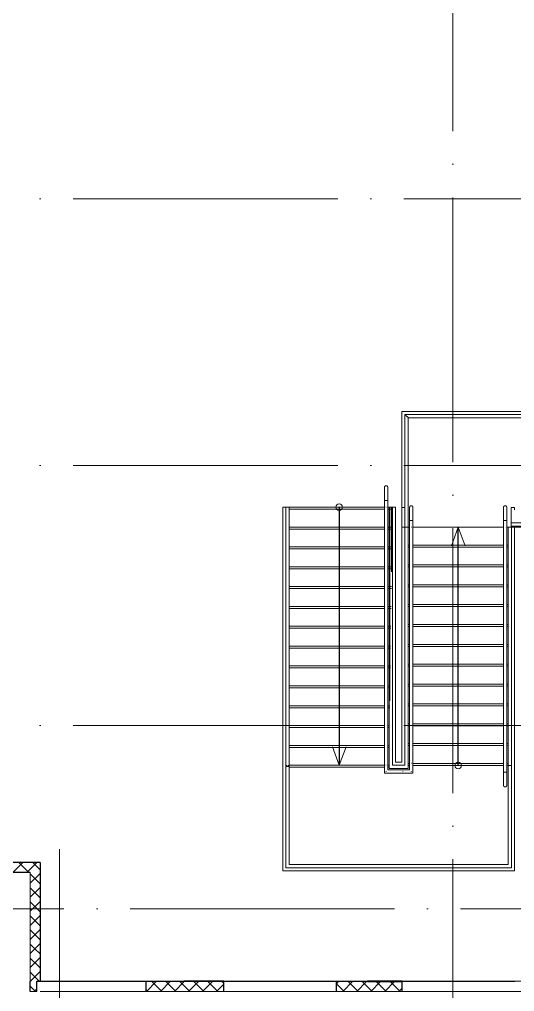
# Model space of a CAD drawing. Header units: millimetres. Extents: x -259809 to 472825, y -397243 to 31861.
# Drawn here: x 268364 to 275854, y -355102 to -340413 of the extents above; entities that cross this region are included whole.
import ezdxf

# ---------------------------------------------------------------- set-up
doc = ezdxf.new("R2010")
doc.units = ezdxf.units.MM
doc.linetypes.add('ADSK_Линия сетки', pattern=[25, 20, -2.5, 0, -2.5])
for name, color, linetype, lineweight in [('Аннотация', 252, 'Continuous', 18), ('Лестницы', 252, 'Continuous', 9), ('Ограждение', 252, 'Continuous', 9), ('Оси', 252, 'Continuous', 9), ('Перекрытие', 252, 'Continuous', 18), ('Стены внутренние', 252, 'Continuous', 18), ('Стены наружные', 252, 'Continuous', 18), ('Стены штриховка', 7, 'Continuous', 9)]:
    doc.layers.add(name, color=color, linetype=linetype, lineweight=lineweight)
doc.layers.add('Узлы', color=252, linetype='Continuous')

# ---------------------------------------------------------------- blocks, each defined once
blk = doc.blocks.new('3 этаж')
at = {"layer": 'Аннотация', "color": 251, "lineweight": 20, "true_color": 0x636466}
for p, q in [((275001, 4603), (274899, 4322)), ((275001, 4603), (275104, 4322)), ((273201, 1006), (273099, 1287)), ((273201, 1006), (273304, 1287))]:
    blk.add_line(p, q, dxfattribs=at)
for centre in [(273201, 4906), (275001, 1003)]:
    blk.add_circle(centre, 50, dxfattribs=at)
at = {"layer": 'Лестницы', "color": 251, "true_color": 0x636466}
for p, q in [((272396, 4906), (272351, 4906)), ((272351, 4906), (272351, 688)), ((273886, 4906), (272446, 4906)), ((273886, 4876), (272446, 4876)), ((274001, 4906), (273936, 4906)), ((274001, 4876), (273936, 4876)), ((274051, 4906), (274001, 4906)), ((274001, 4906), (274001, 4606)), ((274051, 4906), (274051, 1053)), ((274196, 4903), (274151, 4903)), ((274151, 4864), (274151, 4903)), ((275851, 4903), (275801, 4903)), ((275801, 4668), (275801, 4903)), ((275851, 4864), (275851, 4903)), ((273886, 4606), (272446, 4606)), ((273886, 4576), (272446, 4576)), ((274001, 4606), (273936, 4606)), ((274001, 4576), (273936, 4576)), ((274001, 4606), (274001, 4516)), ((274151, 1053), (274151, 4603)), ((275801, 4603), (275801, 4618)), ((275851, 1021), (275851, 4603)), ((273886, 4306), (272446, 4306)), ((273886, 4276), (272446, 4276)), ((273998, 4306), (273936, 4306)), ((273998, 4276), (273936, 4276)), ((274246, 4333), (274266, 4333)), ((274246, 4303), (274266, 4303)), ((274316, 4333), (275686, 4333)), ((274316, 4303), (275686, 4303)), ((275736, 4333), (275756, 4333)), ((275736, 4303), (275756, 4303)), ((273886, 4006), (272446, 4006)), ((273886, 3976), (272446, 3976)), ((273995, 4006), (273936, 4006)), ((273994, 3976), (273936, 3976)), ((274246, 4033), (274266, 4033)), ((274246, 4003), (274266, 4003)), ((274316, 4033), (275686, 4033)), ((274316, 4003), (275686, 4003)), ((275736, 4033), (275756, 4033)), ((275736, 4003), (275756, 4003)), ((273886, 3706), (272446, 3706)), ((273886, 3676), (272446, 3676)), ((273991, 3706), (273936, 3706)), ((273990, 3676), (273936, 3676)), ((274246, 3733), (274266, 3733)), ((274246, 3703), (274266, 3703)), ((274316, 3733), (275686, 3733)), ((274316, 3703), (275686, 3703)), ((275736, 3733), (275756, 3733)), ((275736, 3703), (275756, 3703)), ((273886, 3406), (272446, 3406)), ((273987, 3406), (273936, 3406)), ((274246, 3433), (274266, 3433)), ((274246, 3403), (274266, 3403)), ((274316, 3433), (275686, 3433)), ((274316, 3403), (275686, 3403)), ((275736, 3433), (275756, 3433)), ((275736, 3403), (275756, 3403)), ((273886, 3376), (272446, 3376)), ((273987, 3376), (273936, 3376)), ((273886, 3106), (272446, 3106)), ((273983, 3106), (273936, 3106)), ((274246, 3133), (274266, 3133)), ((274246, 3103), (274266, 3103)), ((274316, 3133), (275686, 3133)), ((274316, 3103), (275686, 3103)), ((275736, 3133), (275756, 3133)), ((275736, 3103), (275756, 3103)), ((273886, 3076), (272446, 3076)), ((273983, 3076), (273936, 3076)), ((273886, 2806), (272446, 2806)), ((273979, 2806), (273936, 2806)), ((274246, 2833), (274266, 2833)), ((274246, 2803), (274266, 2803)), ((274316, 2833), (275686, 2833)), ((274316, 2803), (275686, 2803)), ((275736, 2833), (275756, 2833)), ((275736, 2803), (275756, 2803)), ((273886, 2776), (272446, 2776)), ((273979, 2776), (273936, 2776)), ((273886, 2506), (272446, 2506)), ((273975, 2506), (273936, 2506)), ((274246, 2533), (274266, 2533)), ((274246, 2503), (274266, 2503)), ((274316, 2533), (275686, 2533)), ((274316, 2503), (275686, 2503)), ((275736, 2533), (275756, 2533)), ((275736, 2503), (275756, 2503)), ((273886, 2476), (272446, 2476)), ((273975, 2476), (273936, 2476)), ((273886, 2206), (272446, 2206)), ((273972, 2206), (273936, 2206)), ((274246, 2233), (274266, 2233)), ((274246, 2203), (274266, 2203)), ((274316, 2233), (275686, 2233)), ((274316, 2203), (275686, 2203)), ((275736, 2233), (275756, 2233)), ((275736, 2203), (275756, 2203)), ((273886, 2176), (272446, 2176)), ((273971, 2176), (273936, 2176)), ((274246, 1933), (274266, 1933)), ((274316, 1933), (275686, 1933)), ((275736, 1933), (275756, 1933)), ((273886, 1906), (272446, 1906)), ((273886, 1876), (272446, 1876)), ((273968, 1906), (273936, 1906)), ((273968, 1876), (273936, 1876)), ((274246, 1903), (274266, 1903)), ((274316, 1903), (275686, 1903)), ((275736, 1903), (275756, 1903)), ((274246, 1633), (274266, 1633)), ((274316, 1633), (275686, 1633)), ((275736, 1633), (275756, 1633)), ((273886, 1606), (272446, 1606)), ((273886, 1576), (272446, 1576)), ((273964, 1606), (273936, 1606)), ((273963, 1576), (273936, 1576)), ((274246, 1603), (274266, 1603)), ((274316, 1603), (275686, 1603)), ((275736, 1603), (275756, 1603)), ((274246, 1333), (274266, 1333)), ((274316, 1333), (275686, 1333)), ((275736, 1333), (275756, 1333)), ((273886, 1306), (272446, 1306)), ((273886, 1276), (272446, 1276)), ((273960, 1306), (273936, 1306)), ((273960, 1276), (273936, 1276)), ((274246, 1303), (274266, 1303)), ((274316, 1303), (275686, 1303)), ((275736, 1303), (275756, 1303)), ((274151, 1053), (274051, 1053)), ((274246, 1033), (274266, 1033)), ((274316, 1033), (275686, 1033)), ((275736, 1033), (275756, 1033)), ((272401, 1006), (272401, 986)), ((273886, 1006), (272446, 1006)), ((273886, 976), (272446, 976)), ((273957, 1006), (273936, 1006)), ((273957, 976), (273936, 976)), ((274246, 1003), (274266, 1003)), ((274316, 1003), (275686, 1003)), ((275736, 1003), (275756, 1003)), ((275851, -587), (275851, 1021)), ((272351, 688), (272351, -587)), ((272351, -587), (275851, -587))]:
    blk.add_line(p, q, dxfattribs=at)
at = {"layer": 'Ограждение', "color": 251, "true_color": 0x636466}
for p, q in [((274196, 6307), (274196, 4603)), ((274196, 6307), (274197, 6306)), ((276472, 6306), (274197, 6306)), ((274197, 6306), (274200, 6303)), ((274197, 6305), (274197, 6306)), ((274200, 6303), (274203, 6299)), ((274204, 6299), (274209, 6294)), ((274209, 6294), (274215, 6288)), ((274215, 6288), (274221, 6281)), ((274228, 6275), (274221, 6281)), ((274234, 6269), (274228, 6275)), ((274239, 6264), (274234, 6269)), ((274243, 6260), (274239, 6264)), ((274246, 6257), (274243, 6260)), ((274246, 4603), (274246, 6257)), ((274247, 6256), (274246, 6257)), ((274247, 6256), (276522, 6256)), ((273886, 5210), (273887, 5211)), ((273886, 5209), (273886, 5210)), ((273886, 5208), (273886, 5209)), ((273886, 5207), (273886, 5208)), ((273886, 5206), (273886, 5207)), ((273886, 5205), (273886, 5206)), ((273886, 5206), (273886, 5206)), ((273886, 5206), (273886, 5205)), ((273886, 5204), (273886, 5205)), ((273886, 5205), (273886, 5205)), ((273886, 5205), (273886, 5205)), ((273886, 5205), (273886, 5204)), ((273886, 5203), (273886, 5204)), ((273886, 5204), (273886, 5203)), ((273886, 5201), (273886, 5203)), ((273886, 5203), (273886, 5202)), ((273886, 5202), (273886, 5200)), ((273886, 5199), (273886, 5201)), ((273886, 5200), (273886, 5198)), ((273886, 5197), (273886, 5199)), ((273886, 5198), (273886, 5195)), ((273886, 5195), (273886, 5197)), ((273886, 5192), (273886, 5195)), ((273886, 5195), (273886, 5193)), ((273886, 5193), (273886, 5190)), ((273886, 5189), (273886, 5192)), ((273886, 5190), (273886, 5187)), ((273886, 5186), (273886, 5189)), ((273886, 5187), (273886, 5183)), ((273886, 5182), (273886, 5186)), ((273886, 5183), (273886, 5179)), ((273886, 5178), (273886, 5182)), ((273886, 5179), (273886, 5175)), ((273886, 5174), (273886, 5178)), ((273886, 5175), (273886, 5171)), ((273886, 5169), (273886, 5174)), ((273886, 5171), (273886, 5166)), ((273886, 5165), (273886, 5169)), ((273886, 5166), (273886, 5161)), ((273886, 5160), (273886, 5165)), ((273886, 5161), (273886, 5156)), ((273886, 5154), (273886, 5160)), ((273886, 5156), (273886, 5151)), ((273886, 5149), (273886, 5154)), ((273886, 5151), (273886, 5145)), ((273886, 5143), (273886, 5149)), ((273886, 5145), (273886, 5139)), ((273886, 5137), (273886, 5143)), ((273887, 5213), (273888, 5214)), ((273887, 5212), (273887, 5213)), ((273887, 5211), (273887, 5212)), ((273887, 5212), (273887, 5212)), ((273888, 5215), (273889, 5216)), ((273888, 5214), (273888, 5215)), ((273889, 5218), (273890, 5219)), ((273889, 5217), (273889, 5218)), ((273889, 5216), (273889, 5217)), ((273890, 5219), (273891, 5220)), ((273891, 5220), (273892, 5221)), ((273891, 5220), (273891, 5220)), ((273892, 5222), (273893, 5223)), ((273892, 5221), (273892, 5222)), ((273893, 5223), (273894, 5223)), ((273894, 5224), (273895, 5225)), ((273894, 5223), (273894, 5224)), ((273895, 5225), (273896, 5225)), ((273896, 5225), (273897, 5226)), ((273897, 5226), (273898, 5227)), ((273898, 5227), (273899, 5227)), ((273899, 5227), (273899, 5228)), ((273899, 5228), (273900, 5228)), ((273900, 5228), (273901, 5228)), ((273901, 5228), (273902, 5229)), ((273902, 5229), (273903, 5229)), ((273903, 5229), (273904, 5230)), ((273904, 5230), (273905, 5230)), ((273905, 5230), (273906, 5230)), ((273906, 5230), (273907, 5230)), ((273907, 5230), (273908, 5230)), ((273908, 5230), (273909, 5230)), ((273909, 5230), (273910, 5231)), ((273910, 5231), (273911, 5231)), ((273911, 5231), (273911, 5231)), ((273911, 5231), (273912, 5231)), ((273912, 5231), (273913, 5230)), ((273913, 5230), (273914, 5230)), ((273914, 5230), (273915, 5230)), ((273915, 5230), (273916, 5230)), ((273916, 5230), (273917, 5230)), ((273917, 5230), (273918, 5230)), ((273918, 5230), (273919, 5229)), ((273919, 5229), (273920, 5229)), ((273920, 5229), (273921, 5229)), ((273921, 5229), (273922, 5228)), ((273922, 5228), (273923, 5228)), ((273923, 5228), (273924, 5227)), ((273924, 5227), (273924, 5227)), ((273924, 5227), (273925, 5226)), ((273925, 5226), (273926, 5226)), ((273926, 5226), (273927, 5225)), ((273927, 5225), (273928, 5224)), ((273928, 5224), (273928, 5224)), ((273928, 5224), (273929, 5223)), ((273929, 5223), (273930, 5222)), ((273930, 5222), (273930, 5221)), ((273930, 5221), (273931, 5221)), ((273931, 5221), (273932, 5220)), ((273932, 5220), (273932, 5219)), ((273932, 5219), (273933, 5218)), ((273933, 5218), (273933, 5217)), ((273933, 5217), (273934, 5216)), ((273934, 5216), (273934, 5216)), ((273934, 5216), (273934, 5215)), ((273934, 5215), (273935, 5214)), ((273935, 5214), (273935, 5213)), ((273935, 5213), (273935, 5212)), ((273935, 5212), (273936, 5211)), ((273936, 5211), (273936, 5210)), ((273936, 5210), (273936, 5209)), ((273936, 5209), (273936, 5208)), ((273936, 5208), (273936, 5207)), ((273936, 5207), (273936, 5206)), ((273936, 5206), (273936, 5206)), ((273936, 5205), (273936, 5206)), ((273936, 5206), (273936, 5206)), ((273936, 5206), (273936, 5205)), ((273936, 5204), (273936, 5205)), ((273936, 5205), (273936, 5205)), ((273936, 5205), (273936, 5205)), ((273936, 5205), (273936, 5204)), ((273936, 5203), (273936, 5204)), ((273936, 5204), (273936, 5203)), ((273936, 5201), (273936, 5203)), ((273936, 5203), (273936, 5202)), ((273936, 5202), (273936, 5200)), ((273936, 5199), (273936, 5201)), ((273936, 5200), (273936, 5198)), ((273936, 5197), (273936, 5199)), ((273936, 5198), (273936, 5195)), ((273936, 5195), (273936, 5197)), ((273936, 5192), (273936, 5195)), ((273936, 5195), (273936, 5193)), ((273936, 5193), (273936, 5190)), ((273936, 5189), (273936, 5192)), ((273936, 5190), (273936, 5187)), ((273936, 5186), (273936, 5189)), ((273936, 5187), (273936, 5183)), ((273936, 5182), (273936, 5186)), ((273936, 5183), (273936, 5179)), ((273936, 5178), (273936, 5182)), ((273936, 5179), (273936, 5175)), ((273936, 5174), (273936, 5178)), ((273936, 5175), (273936, 5171)), ((273936, 5169), (273936, 5174)), ((273936, 5171), (273936, 5166)), ((273936, 5165), (273936, 5169)), ((273936, 5166), (273936, 5161)), ((273936, 5160), (273936, 5165)), ((273936, 5161), (273936, 5156)), ((273936, 5154), (273936, 5160)), ((273936, 5156), (273936, 5151)), ((273936, 5149), (273936, 5154)), ((273936, 5151), (273936, 5145)), ((273936, 5143), (273936, 5149)), ((273936, 5145), (273936, 5139)), ((273936, 5137), (273936, 5143)), ((273886, 5139), (273886, 5133)), ((273886, 5131), (273886, 5137)), ((273886, 5133), (273886, 5127)), ((273886, 5125), (273886, 5131)), ((273886, 5127), (273886, 5120)), ((273886, 5118), (273886, 5125)), ((273886, 5120), (273886, 5114)), ((273886, 5112), (273886, 5118)), ((273886, 5114), (273886, 5107)), ((273886, 5105), (273886, 5112)), ((273886, 5107), (273886, 5100)), ((273886, 5098), (273886, 5105)), ((273886, 5100), (273886, 5093)), ((273886, 5091), (273886, 5098)), ((273886, 5093), (273886, 5085)), ((273886, 5083), (273886, 5091)), ((273886, 5085), (273886, 5078)), ((273886, 5076), (273886, 5083)), ((273886, 5078), (273886, 5071)), ((273886, 5068), (273886, 5076)), ((273886, 5071), (273886, 5063)), ((273886, 5061), (273886, 5068)), ((273886, 5063), (273886, 5055)), ((273886, 5053), (273886, 5061)), ((273886, 5055), (273886, 5047)), ((273886, 5045), (273886, 5053)), ((273886, 5047), (273886, 5040)), ((273886, 5037), (273886, 5045)), ((273886, 5040), (273886, 5032)), ((273886, 5030), (273886, 5037)), ((273886, 5032), (273886, 5024)), ((273886, 5022), (273886, 5030)), ((273886, 5024), (273886, 5016)), ((273886, 5014), (273886, 5022)), ((273886, 5016), (273886, 5008)), ((273886, 5006), (273886, 5014)), ((273886, 5008), (273886, 5006)), ((273886, 5006), (273886, 4905)), ((273936, 5006), (273886, 5006)), ((273886, 5006), (273886, 4906)), ((273914, 5006), (273909, 5006)), ((273909, 5006), (273911, 5006)), ((273911, 5006), (273914, 5006)), ((273936, 5139), (273936, 5133)), ((273936, 5131), (273936, 5137)), ((273936, 5133), (273936, 5127)), ((273936, 5125), (273936, 5131)), ((273936, 5127), (273936, 5120)), ((273936, 5118), (273936, 5125)), ((273936, 5120), (273936, 5114)), ((273936, 5112), (273936, 5118)), ((273936, 5114), (273936, 5107)), ((273936, 5105), (273936, 5112)), ((273936, 5107), (273936, 5100)), ((273936, 5098), (273936, 5105)), ((273936, 5100), (273936, 5093)), ((273936, 5091), (273936, 5098)), ((273936, 5093), (273936, 5085)), ((273936, 5083), (273936, 5091)), ((273936, 5085), (273936, 5078)), ((273936, 5076), (273936, 5083)), ((273936, 5078), (273936, 5071)), ((273936, 5068), (273936, 5076)), ((273936, 5071), (273936, 5063)), ((273936, 5061), (273936, 5068)), ((273936, 5063), (273936, 5055)), ((273936, 5053), (273936, 5061)), ((273936, 5055), (273936, 5047)), ((273936, 5045), (273936, 5053)), ((273936, 5047), (273936, 5040)), ((273936, 5037), (273936, 5045)), ((273936, 5040), (273936, 5032)), ((273936, 5030), (273936, 5037)), ((273936, 5032), (273936, 5024)), ((273936, 5022), (273936, 5030)), ((273936, 5024), (273936, 5016)), ((273936, 5014), (273936, 5022)), ((273936, 5016), (273936, 5008)), ((273936, 5006), (273936, 5014)), ((273936, 5008), (273936, 5006)), ((273936, 4905), (273936, 5006)), ((273936, 5006), (273936, 4906)), ((272396, 4906), (272446, 4906)), ((272396, 4906), (272396, 1006)), ((272446, 4906), (272446, 1006)), ((273886, 4906), (273886, 1006)), ((273886, 4899), (273886, 999)), ((273936, 4906), (273936, 1006)), ((273936, 999), (273936, 4899)), ((273956, 4906), (274006, 4906)), ((273956, 1006), (273956, 4906)), ((273969, 4906), (273994, 4906)), ((273969, 1980), (273969, 4906)), ((273994, 3931), (273994, 4906)), ((274006, 1008), (274006, 4906)), ((274266, 4907), (274267, 4908)), ((274266, 4906), (274266, 4907)), ((274266, 4905), (274266, 4906)), ((274266, 4904), (274266, 4905)), ((274266, 4903), (274266, 4904)), ((274266, 4902), (274266, 4903)), ((274266, 4903), (274266, 4903)), ((274266, 4903), (274266, 4903)), ((274266, 4903), (274266, 4903)), ((274266, 4903), (274266, 4903)), ((274266, 4903), (274266, 4903)), ((274266, 4903), (274266, 4902)), ((274266, 4901), (274266, 4902)), ((274266, 4902), (274266, 4901)), ((274266, 4899), (274266, 4901)), ((274266, 4901), (274266, 4899)), ((274266, 4897), (274266, 4899)), ((274266, 4899), (274266, 4898)), ((274266, 4898), (274266, 4896)), ((274266, 4895), (274266, 4897)), ((274266, 4896), (274266, 4893)), ((274266, 4893), (274266, 4895)), ((274266, 4890), (274266, 4893)), ((274266, 4893), (274266, 4891)), ((274266, 4891), (274266, 4888)), ((274266, 4887), (274266, 4890)), ((274266, 4888), (274266, 4884)), ((274266, 4883), (274266, 4887)), ((274266, 4884), (274266, 4881)), ((274266, 4880), (274266, 4883)), ((274266, 4881), (274266, 4877)), ((274266, 4876), (274266, 4880)), ((274266, 4877), (274266, 4873)), ((274266, 4872), (274266, 4876)), ((274266, 4873), (274266, 4869)), ((274266, 4867), (274266, 4872)), ((274266, 4869), (274266, 4864)), ((274266, 4863), (274266, 4867)), ((274266, 4864), (274266, 4859)), ((274266, 4858), (274266, 4863)), ((274266, 4859), (274266, 4854)), ((274266, 4852), (274266, 4858)), ((274266, 4854), (274266, 4848)), ((274266, 4847), (274266, 4852)), ((274266, 4848), (274266, 4843)), ((274267, 4911), (274268, 4912)), ((274267, 4910), (274267, 4911)), ((274267, 4909), (274267, 4910)), ((274267, 4908), (274267, 4909)), ((274268, 4913), (274269, 4914)), ((274268, 4912), (274268, 4913)), ((274269, 4916), (274270, 4917)), ((274269, 4915), (274269, 4916)), ((274269, 4914), (274269, 4915)), ((274270, 4917), (274271, 4918)), ((274271, 4918), (274272, 4919)), ((274271, 4918), (274271, 4918)), ((274272, 4920), (274273, 4921)), ((274272, 4919), (274272, 4920)), ((274273, 4921), (274274, 4921)), ((274274, 4922), (274275, 4923)), ((274274, 4921), (274274, 4922)), ((274275, 4923), (274276, 4923)), ((274276, 4923), (274277, 4924)), ((274277, 4924), (274278, 4925)), ((274278, 4925), (274279, 4925)), ((274279, 4925), (274279, 4926)), ((274279, 4926), (274280, 4926)), ((274280, 4926), (274281, 4926)), ((274281, 4926), (274282, 4927)), ((274282, 4927), (274283, 4927)), ((274283, 4927), (274284, 4927)), ((274284, 4927), (274285, 4928)), ((274285, 4928), (274286, 4928)), ((274286, 4928), (274287, 4928)), ((274287, 4928), (274288, 4928)), ((274288, 4928), (274289, 4928)), ((274289, 4928), (274290, 4928)), ((274290, 4928), (274291, 4928)), ((274291, 4928), (274291, 4928)), ((274291, 4928), (274292, 4928)), ((274292, 4928), (274293, 4928)), ((274293, 4928), (274294, 4928)), ((274294, 4928), (274295, 4928)), ((274295, 4928), (274296, 4928)), ((274296, 4928), (274297, 4928)), ((274297, 4928), (274298, 4927)), ((274298, 4927), (274299, 4927)), ((274299, 4927), (274300, 4927)), ((274300, 4927), (274301, 4926)), ((274301, 4926), (274302, 4926)), ((274302, 4926), (274303, 4926)), ((274303, 4926), (274304, 4925)), ((274304, 4925), (274304, 4925)), ((274304, 4925), (274305, 4924)), ((274305, 4924), (274306, 4924)), ((274306, 4924), (274307, 4923)), ((274307, 4923), (274308, 4922)), ((274308, 4922), (274308, 4922)), ((274308, 4922), (274309, 4921)), ((274309, 4921), (274310, 4920)), ((274310, 4920), (274310, 4919)), ((274310, 4919), (274311, 4919)), ((274311, 4919), (274312, 4918)), ((274312, 4918), (274312, 4917)), ((274312, 4917), (274313, 4916)), ((274313, 4916), (274313, 4915)), ((274313, 4915), (274314, 4914)), ((274314, 4914), (274314, 4913)), ((274314, 4913), (274314, 4913)), ((274314, 4913), (274315, 4912)), ((274315, 4912), (274315, 4911)), ((274315, 4911), (274315, 4910)), ((274315, 4910), (274316, 4909)), ((274316, 4909), (274316, 4908)), ((274316, 4908), (274316, 4907)), ((274316, 4907), (274316, 4906)), ((274316, 4906), (274316, 4905)), ((274316, 4905), (274316, 4904)), ((274316, 4904), (274316, 4903)), ((274316, 4902), (274316, 4903)), ((274316, 4903), (274316, 4903)), ((274316, 4903), (274316, 4903)), ((274316, 4903), (274316, 4903)), ((274316, 4903), (274316, 4903)), ((274316, 4903), (274316, 4903)), ((274316, 4903), (274316, 4902)), ((274316, 4901), (274316, 4902)), ((274316, 4902), (274316, 4901)), ((274316, 4899), (274316, 4901)), ((274316, 4901), (274316, 4899)), ((274316, 4897), (274316, 4899)), ((274316, 4899), (274316, 4898)), ((274316, 4898), (274316, 4896)), ((274316, 4895), (274316, 4897)), ((274316, 4896), (274316, 4893)), ((274316, 4893), (274316, 4895)), ((274316, 4890), (274316, 4893)), ((274316, 4893), (274316, 4891)), ((274316, 4891), (274316, 4888)), ((274316, 4887), (274316, 4890)), ((274316, 4888), (274316, 4884)), ((274316, 4883), (274316, 4887)), ((274316, 4884), (274316, 4881)), ((274316, 4880), (274316, 4883)), ((274316, 4881), (274316, 4877)), ((274316, 4876), (274316, 4880)), ((274316, 4877), (274316, 4873)), ((274316, 4872), (274316, 4876)), ((274316, 4873), (274316, 4869)), ((274316, 4867), (274316, 4872)), ((274316, 4869), (274316, 4864)), ((274316, 4863), (274316, 4867)), ((274316, 4864), (274316, 4859)), ((274316, 4858), (274316, 4863)), ((274316, 4859), (274316, 4854)), ((274316, 4852), (274316, 4858)), ((274316, 4854), (274316, 4848)), ((274316, 4847), (274316, 4852)), ((274316, 4848), (274316, 4843)), ((275686, 4907), (275687, 4908)), ((275686, 4906), (275686, 4907)), ((275686, 4905), (275686, 4906)), ((275686, 4904), (275686, 4905)), ((275686, 4903), (275686, 4904)), ((275686, 4902), (275686, 4903)), ((275686, 4903), (275686, 4903)), ((275686, 4903), (275686, 4903)), ((275686, 4903), (275686, 4903)), ((275686, 4903), (275686, 4903)), ((275686, 4903), (275686, 4902)), ((275686, 4901), (275686, 4902)), ((275686, 4902), (275686, 4901)), ((275686, 4900), (275686, 4901)), ((275686, 4901), (275686, 4899)), ((275686, 4899), (275686, 4900)), ((275686, 4897), (275686, 4899)), ((275686, 4899), (275686, 4897)), ((275686, 4895), (275686, 4897)), ((275686, 4897), (275686, 4895)), ((275686, 4892), (275686, 4895)), ((275686, 4895), (275686, 4893)), ((275686, 4893), (275686, 4890)), ((275686, 4890), (275686, 4892)), ((275686, 4887), (275686, 4890)), ((275686, 4890), (275686, 4887)), ((275686, 4883), (275686, 4887)), ((275686, 4887), (275686, 4884)), ((275686, 4884), (275686, 4881)), ((275686, 4880), (275686, 4883)), ((275686, 4881), (275686, 4877)), ((275686, 4876), (275686, 4880)), ((275686, 4877), (275686, 4873)), ((275686, 4871), (275686, 4876)), ((275686, 4873), (275686, 4868)), ((275686, 4867), (275686, 4871)), ((275686, 4868), (275686, 4864)), ((275686, 4862), (275686, 4867)), ((275686, 4864), (275686, 4859)), ((275686, 4857), (275686, 4862)), ((275686, 4859), (275686, 4854)), ((275686, 4852), (275686, 4857)), ((275686, 4854), (275686, 4848)), ((275686, 4847), (275686, 4852)), ((275686, 4848), (275686, 4843)), ((275687, 4911), (275688, 4912)), ((275687, 4910), (275687, 4911)), ((275687, 4909), (275687, 4910)), ((275687, 4908), (275687, 4909)), ((275688, 4913), (275689, 4914)), ((275688, 4912), (275688, 4913)), ((275689, 4915), (275689, 4916)), ((275689, 4916), (275690, 4916)), ((275689, 4914), (275689, 4915)), ((275690, 4916), (275691, 4917)), ((275691, 4918), (275692, 4919)), ((275691, 4917), (275691, 4918)), ((275692, 4919), (275692, 4920)), ((275692, 4920), (275693, 4920)), ((275693, 4920), (275694, 4921)), ((275694, 4921), (275694, 4922)), ((275694, 4922), (275695, 4922)), ((275695, 4922), (275696, 4923)), ((275696, 4923), (275697, 4924)), ((275697, 4924), (275698, 4924)), ((275698, 4924), (275699, 4925)), ((275699, 4925), (275700, 4926)), ((275699, 4925), (275699, 4925)), ((275700, 4926), (275701, 4926)), ((275701, 4926), (275702, 4926)), ((275702, 4926), (275703, 4927)), ((275703, 4927), (275704, 4927)), ((275704, 4927), (275705, 4927)), ((275705, 4927), (275706, 4928)), ((275706, 4928), (275707, 4928)), ((275707, 4928), (275708, 4928)), ((275708, 4928), (275709, 4928)), ((275709, 4928), (275710, 4928)), ((275710, 4928), (275711, 4928)), ((275711, 4928), (275711, 4928)), ((275711, 4928), (275712, 4928)), ((275712, 4928), (275713, 4928)), ((275713, 4928), (275714, 4928)), ((275714, 4928), (275715, 4928)), ((275715, 4928), (275716, 4928)), ((275716, 4928), (275717, 4927)), ((275717, 4927), (275718, 4927)), ((275718, 4927), (275719, 4927)), ((275719, 4927), (275720, 4927)), ((275720, 4927), (275721, 4926)), ((275721, 4926), (275722, 4926)), ((275722, 4926), (275723, 4925)), ((275723, 4925), (275724, 4925)), ((275724, 4925), (275724, 4924)), ((275724, 4924), (275725, 4924)), ((275725, 4924), (275726, 4923)), ((275726, 4923), (275727, 4923)), ((275727, 4923), (275728, 4922)), ((275728, 4922), (275728, 4921)), ((275728, 4921), (275729, 4921)), ((275729, 4921), (275730, 4920)), ((275730, 4920), (275730, 4919)), ((275730, 4919), (275731, 4918)), ((275731, 4918), (275732, 4918)), ((275732, 4918), (275732, 4917)), ((275732, 4917), (275733, 4916)), ((275733, 4916), (275733, 4915)), ((275733, 4915), (275734, 4914)), ((275734, 4914), (275734, 4913)), ((275734, 4913), (275734, 4912)), ((275734, 4912), (275735, 4911)), ((275735, 4911), (275735, 4910)), ((275735, 4910), (275735, 4909)), ((275735, 4909), (275736, 4908)), ((275736, 4908), (275736, 4907)), ((275736, 4907), (275736, 4906)), ((275736, 4906), (275736, 4905)), ((275736, 4905), (275736, 4904)), ((275736, 4904), (275736, 4903)), ((275736, 4903), (275736, 4903)), ((275736, 4902), (275736, 4903)), ((275736, 4903), (275736, 4903)), ((275736, 4903), (275736, 4903)), ((275736, 4903), (275736, 4903)), ((275736, 4903), (275736, 4903)), ((275736, 4903), (275736, 4902)), ((275736, 4901), (275736, 4902)), ((275736, 4902), (275736, 4901)), ((275736, 4900), (275736, 4901)), ((275736, 4901), (275736, 4899)), ((275736, 4899), (275736, 4900)), ((275736, 4897), (275736, 4899)), ((275736, 4899), (275736, 4897)), ((275736, 4895), (275736, 4897)), ((275736, 4897), (275736, 4895)), ((275736, 4892), (275736, 4895)), ((275736, 4895), (275736, 4893)), ((275736, 4893), (275736, 4890)), ((275736, 4890), (275736, 4892)), ((275736, 4887), (275736, 4890)), ((275736, 4890), (275736, 4887)), ((275736, 4883), (275736, 4887)), ((275736, 4887), (275736, 4884)), ((275736, 4884), (275736, 4881)), ((275736, 4880), (275736, 4883)), ((275736, 4881), (275736, 4877)), ((275736, 4876), (275736, 4880)), ((275736, 4877), (275736, 4873)), ((275736, 4871), (275736, 4876)), ((275736, 4873), (275736, 4868)), ((275736, 4867), (275736, 4871)), ((275736, 4868), (275736, 4864)), ((275736, 4862), (275736, 4867)), ((275736, 4864), (275736, 4859)), ((275736, 4857), (275736, 4862)), ((275736, 4859), (275736, 4854)), ((275736, 4852), (275736, 4857)), ((275736, 4854), (275736, 4848)), ((275736, 4847), (275736, 4852)), ((275736, 4848), (275736, 4843)), ((274266, 4841), (274266, 4847)), ((274266, 4843), (274266, 4837)), ((274266, 4835), (274266, 4841)), ((274266, 4837), (274266, 4831)), ((274266, 4829), (274266, 4835)), ((274266, 4831), (274266, 4825)), ((274266, 4823), (274266, 4829)), ((274266, 4825), (274266, 4818)), ((274266, 4816), (274266, 4823)), ((274266, 4818), (274266, 4812)), ((274266, 4810), (274266, 4816)), ((274266, 4812), (274266, 4805)), ((274266, 4803), (274266, 4810)), ((274266, 4805), (274266, 4798)), ((274266, 4796), (274266, 4803)), ((274266, 4798), (274266, 4791)), ((274266, 4789), (274266, 4796)), ((274266, 4791), (274266, 4783)), ((274266, 4781), (274266, 4789)), ((274266, 4783), (274266, 4776)), ((274266, 4774), (274266, 4781)), ((274266, 4776), (274266, 4768)), ((274266, 4766), (274266, 4774)), ((274266, 4768), (274266, 4761)), ((274266, 4759), (274266, 4766)), ((274266, 4761), (274266, 4753)), ((274266, 4751), (274266, 4759)), ((274266, 4753), (274266, 4745)), ((274266, 4743), (274266, 4751)), ((274266, 4745), (274266, 4737)), ((274266, 4735), (274266, 4743)), ((274266, 4737), (274266, 4730)), ((274266, 4727), (274266, 4735)), ((274266, 4730), (274266, 4722)), ((274266, 4719), (274266, 4727)), ((274266, 4722), (274266, 4714)), ((274266, 4711), (274266, 4719)), ((274266, 4714), (274266, 4706)), ((274266, 4703), (274266, 4711)), ((274266, 4706), (274266, 4703)), ((274266, 4703), (274266, 4610)), ((274266, 4703), (274316, 4703)), ((274266, 4603), (274266, 4703)), ((274294, 4703), (274289, 4703)), ((274289, 4703), (274291, 4703)), ((274291, 4703), (274294, 4703)), ((274316, 4841), (274316, 4847)), ((274316, 4843), (274316, 4837)), ((274316, 4835), (274316, 4841)), ((274316, 4837), (274316, 4831)), ((274316, 4829), (274316, 4835)), ((274316, 4831), (274316, 4825)), ((274316, 4823), (274316, 4829)), ((274316, 4825), (274316, 4818)), ((274316, 4816), (274316, 4823)), ((274316, 4818), (274316, 4812)), ((274316, 4810), (274316, 4816)), ((274316, 4812), (274316, 4805)), ((274316, 4803), (274316, 4810)), ((274316, 4805), (274316, 4798)), ((274316, 4796), (274316, 4803)), ((274316, 4798), (274316, 4791)), ((274316, 4789), (274316, 4796)), ((274316, 4791), (274316, 4783)), ((274316, 4781), (274316, 4789)), ((274316, 4783), (274316, 4776)), ((274316, 4774), (274316, 4781)), ((274316, 4776), (274316, 4768)), ((274316, 4766), (274316, 4774)), ((274316, 4768), (274316, 4761)), ((274316, 4759), (274316, 4766)), ((274316, 4761), (274316, 4753)), ((274316, 4751), (274316, 4759)), ((274316, 4753), (274316, 4745)), ((274316, 4743), (274316, 4751)), ((274316, 4745), (274316, 4737)), ((274316, 4735), (274316, 4743)), ((274316, 4737), (274316, 4730)), ((274316, 4727), (274316, 4735)), ((274316, 4730), (274316, 4722)), ((274316, 4719), (274316, 4727)), ((274316, 4722), (274316, 4714)), ((274316, 4711), (274316, 4719)), ((274316, 4714), (274316, 4706)), ((274316, 4703), (274316, 4711)), ((274316, 4706), (274316, 4703)), ((274316, 4610), (274316, 4703)), ((274316, 4603), (274316, 4703)), ((275686, 4841), (275686, 4847)), ((275686, 4843), (275686, 4837)), ((275686, 4835), (275686, 4841)), ((275686, 4837), (275686, 4831)), ((275686, 4829), (275686, 4835)), ((275686, 4831), (275686, 4824)), ((275686, 4823), (275686, 4829)), ((275686, 4824), (275686, 4818)), ((275686, 4816), (275686, 4823)), ((275686, 4818), (275686, 4811)), ((275686, 4809), (275686, 4816)), ((275686, 4811), (275686, 4804)), ((275686, 4803), (275686, 4809)), ((275686, 4804), (275686, 4797)), ((275686, 4796), (275686, 4803)), ((275686, 4797), (275686, 4790)), ((275686, 4788), (275686, 4796)), ((275686, 4790), (275686, 4783)), ((275686, 4781), (275686, 4788)), ((275686, 4783), (275686, 4776)), ((275686, 4774), (275686, 4781)), ((275686, 4776), (275686, 4768)), ((275686, 4766), (275686, 4774)), ((275686, 4768), (275686, 4761)), ((275686, 4758), (275686, 4766)), ((275686, 4761), (275686, 4753)), ((275686, 4751), (275686, 4758)), ((275686, 4753), (275686, 4745)), ((275686, 4743), (275686, 4751)), ((275686, 4745), (275686, 4737)), ((275686, 4735), (275686, 4743)), ((275686, 4737), (275686, 4729)), ((275686, 4727), (275686, 4735)), ((275686, 4729), (275686, 4721)), ((275686, 4719), (275686, 4727)), ((275686, 4721), (275686, 4713)), ((275686, 4711), (275686, 4719)), ((275686, 4713), (275686, 4705)), ((275686, 4703), (275686, 4711)), ((275686, 4705), (275686, 4703)), ((275686, 4703), (275686, 4609)), ((275686, 4703), (275736, 4703)), ((275686, 4603), (275686, 4703)), ((275714, 4703), (275709, 4703)), ((275709, 4703), (275711, 4703)), ((275711, 4703), (275714, 4703)), ((275736, 4841), (275736, 4847)), ((275736, 4843), (275736, 4837)), ((275736, 4835), (275736, 4841)), ((275736, 4837), (275736, 4831)), ((275736, 4829), (275736, 4835)), ((275736, 4831), (275736, 4824)), ((275736, 4823), (275736, 4829)), ((275736, 4824), (275736, 4818)), ((275736, 4816), (275736, 4823)), ((275736, 4818), (275736, 4811)), ((275736, 4809), (275736, 4816)), ((275736, 4811), (275736, 4804)), ((275736, 4803), (275736, 4809)), ((275736, 4804), (275736, 4797)), ((275736, 4796), (275736, 4803)), ((275736, 4797), (275736, 4790)), ((275736, 4788), (275736, 4796)), ((275736, 4790), (275736, 4783)), ((275736, 4781), (275736, 4788)), ((275736, 4783), (275736, 4776)), ((275736, 4774), (275736, 4781)), ((275736, 4776), (275736, 4768)), ((275736, 4766), (275736, 4774)), ((275736, 4768), (275736, 4761)), ((275736, 4758), (275736, 4766)), ((275736, 4761), (275736, 4753)), ((275736, 4751), (275736, 4758)), ((275736, 4753), (275736, 4745)), ((275736, 4743), (275736, 4751)), ((275736, 4745), (275736, 4737)), ((275736, 4735), (275736, 4743)), ((275736, 4737), (275736, 4729)), ((275736, 4727), (275736, 4735)), ((275736, 4729), (275736, 4721)), ((275736, 4719), (275736, 4727)), ((275736, 4721), (275736, 4713)), ((275736, 4711), (275736, 4719)), ((275736, 4713), (275736, 4705)), ((275736, 4703), (275736, 4711)), ((275736, 4705), (275736, 4703)), ((275736, 4609), (275736, 4703)), ((275736, 4603), (275736, 4703)), ((274196, 4603), (274246, 4603)), ((274196, 4603), (274196, 1008)), ((274246, 4603), (274246, 958)), ((274266, 4610), (274266, 1045)), ((274266, 1039), (274266, 4603)), ((274316, 1045), (274316, 4610)), ((274316, 1039), (274316, 4603)), ((275686, 4609), (275686, 1010)), ((275686, 1003), (275686, 4603)), ((275736, 1010), (275736, 4609)), ((275736, 1003), (275736, 4603)), ((275756, 4603), (275806, 4603)), ((275756, 4603), (275756, 1003)), ((276514, 4668), (275801, 4668)), ((275801, 4667), (275801, 4668)), ((275801, 4664), (275801, 4667)), ((275801, 4660), (275801, 4664)), ((275801, 4655), (275801, 4660)), ((275801, 4649), (275801, 4655)), ((275801, 4643), (275801, 4649)), ((275801, 4636), (275801, 4643)), ((275801, 4630), (275801, 4636)), ((275801, 4625), (275801, 4630)), ((275801, 4621), (275801, 4625)), ((275801, 4619), (275801, 4621)), ((275801, 4618), (275801, 4619)), ((275801, 4618), (276464, 4618)), ((275806, 4603), (275806, 1003)), ((274266, 1039), (274266, 938)), ((274266, 938), (274266, 1039)), ((274316, 888), (274316, 1039)), ((274316, 888), (274316, 1039)), ((272396, 1006), (272396, 986)), ((272396, 986), (272446, 986)), ((272396, -542), (272396, 986)), ((272446, 986), (272396, 986)), ((272409, 1006), (272409, 986)), ((272434, 1006), (272434, 986)), ((272446, 1006), (272446, 986)), ((272446, -492), (272446, 986)), ((273886, 1006), (273886, 888)), ((273886, 999), (273886, 888)), ((273886, 888), (274165, 888)), ((273886, 888), (274166, 888)), ((273936, 1006), (273936, 938)), ((273936, 938), (273936, 999)), ((274165, 938), (273936, 938)), ((273936, 938), (274166, 938)), ((273956, 958), (273956, 1006)), ((274246, 958), (273956, 958)), ((274196, 1008), (274006, 1008)), ((274166, 938), (274266, 938)), ((274166, 888), (274316, 888)), ((274266, 938), (274191, 938)), ((274191, 888), (274316, 888)), ((275686, 1004), (275686, 903)), ((275686, 903), (275686, 1003)), ((275686, 903), (275686, 895)), ((275686, 901), (275686, 903)), ((275686, 903), (275736, 903)), ((275686, 893), (275686, 901)), ((275686, 895), (275686, 887)), ((275686, 885), (275686, 893)), ((275686, 887), (275686, 880)), ((275686, 877), (275686, 885)), ((275709, 903), (275714, 903)), ((275711, 903), (275709, 903)), ((275714, 903), (275711, 903)), ((275736, 903), (275736, 1004)), ((275736, 903), (275736, 1003)), ((275736, 903), (275736, 895)), ((275736, 901), (275736, 903)), ((275736, 893), (275736, 901)), ((275736, 895), (275736, 887)), ((275736, 885), (275736, 893)), ((275736, 887), (275736, 880)), ((275736, 877), (275736, 885)), ((275756, 1003), (275756, -492)), ((275806, 1003), (275756, 1003)), ((275806, 1003), (275806, -542)), ((275686, 880), (275686, 872)), ((275686, 869), (275686, 877)), ((275686, 872), (275686, 864)), ((275686, 862), (275686, 869)), ((275686, 864), (275686, 856)), ((275686, 854), (275686, 862)), ((275686, 856), (275686, 848)), ((275686, 846), (275686, 854)), ((275686, 848), (275686, 841)), ((275686, 839), (275686, 846)), ((275686, 841), (275686, 833)), ((275686, 831), (275686, 839)), ((275686, 833), (275686, 826)), ((275686, 824), (275686, 831)), ((275686, 826), (275686, 818)), ((275686, 816), (275686, 824)), ((275686, 818), (275686, 811)), ((275686, 809), (275686, 816)), ((275686, 811), (275686, 804)), ((275686, 802), (275686, 809)), ((275686, 804), (275686, 797)), ((275686, 795), (275686, 802)), ((275686, 797), (275686, 791)), ((275686, 789), (275686, 795)), ((275686, 791), (275686, 784)), ((275686, 782), (275686, 789)), ((275686, 784), (275686, 778)), ((275686, 776), (275686, 782)), ((275686, 778), (275686, 772)), ((275686, 770), (275686, 776)), ((275686, 772), (275686, 766)), ((275686, 764), (275686, 770)), ((275686, 766), (275686, 760)), ((275686, 759), (275686, 764)), ((275686, 760), (275686, 755)), ((275686, 753), (275686, 759)), ((275686, 755), (275686, 749)), ((275686, 748), (275686, 753)), ((275686, 749), (275686, 744)), ((275686, 743), (275686, 748)), ((275686, 744), (275686, 740)), ((275686, 738), (275686, 743)), ((275686, 740), (275686, 735)), ((275686, 734), (275686, 738)), ((275686, 735), (275686, 731)), ((275736, 880), (275736, 872)), ((275736, 869), (275736, 877)), ((275736, 872), (275736, 864)), ((275736, 862), (275736, 869)), ((275736, 864), (275736, 856)), ((275736, 854), (275736, 862)), ((275736, 856), (275736, 848)), ((275736, 846), (275736, 854)), ((275736, 848), (275736, 841)), ((275736, 839), (275736, 846)), ((275736, 841), (275736, 833)), ((275736, 831), (275736, 839)), ((275736, 833), (275736, 826)), ((275736, 824), (275736, 831)), ((275736, 826), (275736, 818)), ((275736, 816), (275736, 824)), ((275736, 818), (275736, 811)), ((275736, 809), (275736, 816)), ((275736, 811), (275736, 804)), ((275736, 802), (275736, 809)), ((275736, 804), (275736, 797)), ((275736, 795), (275736, 802)), ((275736, 797), (275736, 791)), ((275736, 789), (275736, 795)), ((275736, 791), (275736, 784)), ((275736, 782), (275736, 789)), ((275736, 784), (275736, 778)), ((275736, 776), (275736, 782)), ((275736, 778), (275736, 772)), ((275736, 770), (275736, 776)), ((275736, 772), (275736, 766)), ((275736, 764), (275736, 770)), ((275736, 766), (275736, 760)), ((275736, 759), (275736, 764)), ((275736, 760), (275736, 755)), ((275736, 753), (275736, 759)), ((275736, 755), (275736, 749)), ((275736, 748), (275736, 753)), ((275736, 749), (275736, 744)), ((275736, 743), (275736, 748)), ((275736, 744), (275736, 740)), ((275736, 738), (275736, 743)), ((275736, 740), (275736, 735)), ((275736, 734), (275736, 738)), ((275736, 735), (275736, 731)), ((275686, 730), (275686, 734)), ((275686, 731), (275686, 727)), ((275686, 726), (275686, 730)), ((275686, 727), (275686, 723)), ((275686, 723), (275686, 726)), ((275686, 723), (275686, 720)), ((275686, 719), (275686, 723)), ((275686, 720), (275686, 717)), ((275686, 716), (275686, 719)), ((275686, 717), (275686, 714)), ((275686, 714), (275686, 716)), ((275686, 714), (275686, 712)), ((275686, 711), (275686, 714)), ((275686, 712), (275686, 710)), ((275686, 709), (275686, 711)), ((275686, 710), (275686, 708)), ((275686, 707), (275686, 709)), ((275686, 708), (275686, 706)), ((275686, 706), (275686, 707)), ((275686, 706), (275686, 705)), ((275686, 705), (275686, 706)), ((275686, 705), (275686, 704)), ((275686, 704), (275686, 705)), ((275686, 704), (275686, 704)), ((275686, 704), (275686, 703)), ((275686, 703), (275686, 704)), ((275686, 704), (275686, 704)), ((275686, 702), (275686, 703)), ((275686, 703), (275686, 703)), ((275686, 703), (275686, 703)), ((275686, 701), (275686, 702)), ((275686, 700), (275686, 701)), ((275687, 699), (275686, 700)), ((275687, 698), (275687, 699)), ((275687, 697), (275687, 698)), ((275687, 696), (275687, 697)), ((275688, 695), (275687, 696)), ((275688, 694), (275688, 695)), ((275688, 693), (275688, 694)), ((275689, 693), (275688, 693)), ((275689, 692), (275689, 693)), ((275690, 691), (275689, 692)), ((275690, 690), (275690, 691)), ((275691, 689), (275690, 690)), ((275691, 688), (275691, 689)), ((275692, 688), (275691, 688)), ((275693, 687), (275692, 688)), ((275693, 686), (275693, 687)), ((275694, 685), (275693, 686)), ((275695, 685), (275694, 685)), ((275695, 684), (275695, 685)), ((275696, 683), (275695, 684)), ((275697, 683), (275696, 683)), ((275698, 682), (275697, 683)), ((275699, 682), (275698, 682)), ((275700, 681), (275699, 682)), ((275701, 681), (275700, 681)), ((275701, 680), (275701, 681)), ((275702, 680), (275701, 680)), ((275703, 680), (275702, 680)), ((275704, 679), (275703, 680)), ((275705, 679), (275704, 679)), ((275706, 679), (275705, 679)), ((275707, 679), (275706, 679)), ((275708, 679), (275707, 679)), ((275709, 679), (275708, 679)), ((275710, 678), (275709, 679)), ((275711, 678), (275710, 678)), ((275712, 679), (275711, 678)), ((275711, 678), (275711, 678)), ((275713, 679), (275712, 679)), ((275714, 679), (275713, 679)), ((275715, 679), (275714, 679)), ((275716, 679), (275715, 679)), ((275717, 679), (275716, 679)), ((275718, 680), (275717, 679)), ((275719, 680), (275718, 680)), ((275720, 680), (275719, 680)), ((275721, 681), (275720, 680)), ((275722, 681), (275721, 681)), ((275723, 681), (275722, 681)), ((275724, 682), (275723, 681)), ((275725, 682), (275724, 682)), ((275726, 683), (275725, 682)), ((275727, 684), (275726, 684)), ((275726, 684), (275726, 683)), ((275728, 685), (275727, 684)), ((275729, 686), (275728, 685)), ((275730, 687), (275729, 686)), ((275729, 686), (275729, 686)), ((275731, 688), (275730, 687)), ((275732, 689), (275731, 689)), ((275731, 689), (275731, 688)), ((275733, 691), (275732, 690)), ((275732, 690), (275732, 689)), ((275734, 693), (275733, 692)), ((275733, 692), (275733, 691)), ((275735, 695), (275734, 694)), ((275734, 694), (275734, 693)), ((275736, 699), (275735, 698)), ((275735, 698), (275735, 697)), ((275735, 697), (275735, 696)), ((275735, 696), (275735, 695)), ((275736, 730), (275736, 734)), ((275736, 731), (275736, 727)), ((275736, 726), (275736, 730)), ((275736, 727), (275736, 723)), ((275736, 723), (275736, 726)), ((275736, 723), (275736, 720)), ((275736, 719), (275736, 723)), ((275736, 720), (275736, 717)), ((275736, 716), (275736, 719)), ((275736, 717), (275736, 714)), ((275736, 714), (275736, 716)), ((275736, 714), (275736, 712)), ((275736, 711), (275736, 714)), ((275736, 712), (275736, 710)), ((275736, 709), (275736, 711)), ((275736, 710), (275736, 708)), ((275736, 707), (275736, 709)), ((275736, 708), (275736, 706)), ((275736, 706), (275736, 707)), ((275736, 706), (275736, 705)), ((275736, 705), (275736, 706)), ((275736, 705), (275736, 704)), ((275736, 704), (275736, 705)), ((275736, 704), (275736, 704)), ((275736, 704), (275736, 703)), ((275736, 703), (275736, 704)), ((275736, 704), (275736, 704)), ((275736, 703), (275736, 702)), ((275736, 703), (275736, 703)), ((275736, 702), (275736, 701)), ((275736, 701), (275736, 700)), ((275736, 700), (275736, 699)), ((275736, 699), (275736, 699)), ((275806, -542), (272396, -542)), ((275756, -492), (272446, -492))]:
    blk.add_line(p, q, dxfattribs=at)
for points in [[(273909, 4906), (273910, 4906), (273911, 4906), (273913, 4906), (273913, 4906)], [(274293, 4603), (274293, 4603), (274291, 4603), (274290, 4603), (274289, 4603)], [(275713, 4603), (275713, 4603), (275711, 4603), (275710, 4603), (275709, 4603)], [(274289, 1039), (274290, 1039), (274291, 1039), (274293, 1039), (274293, 1039)], [(273913, 1006), (273913, 1006), (273911, 1006), (273910, 1006), (273909, 1006)], [(274166, 911), (274166, 912), (274166, 913), (274166, 915), (274166, 916)], [(275713, 1003), (275713, 1003), (275711, 1003), (275710, 1003), (275709, 1003)]]:
    blk.add_open_spline(points, degree=3, dxfattribs=at)
for points in [[(273909, 911), (273909, 911), (273910, 912), (273911, 913), (273913, 915), (273913, 916), (273914, 916)], [(274294, 911), (274293, 911), (274292, 912), (274291, 913), (274290, 915), (274289, 916), (274289, 916)]]:
    blk.add_open_spline(points, degree=3, knots=[0.4701827, 0.4701827, 0.4701827, 0.4701827, 0.47916667, 0.5, 0.52083333, 0.5298173, 0.5298173, 0.5298173, 0.5298173], dxfattribs=at)
at = {"layer": 'Оси', "color": 251, "linetype": 'ADSK_Линия сетки', "ltscale": 200, "true_color": 0x636466}
for p, q in [((274921, 34587), (274921, -31390)), ((283179, 9567), (237099, 9567)), ((283179, 5537), (237099, 5537)), ((283179, 1607), (237099, 1607)), ((268971, -263), (268971, -31390)), ((314039, -1163), (237099, -1163))]:
    blk.add_line(p, q, dxfattribs=at)
at = {"layer": 'Перекрытие', "color": 251, "true_color": 0x636466}
for p, q in [((276169, 6351), (274151, 6351)), ((274151, 6351), (274151, 4903)), ((274151, 4864), (274151, 4603)), ((274151, 4603), (274196, 4603)), ((274246, 4603), (274266, 4603)), ((274316, 4603), (275686, 4603)), ((275736, 4603), (275756, 4603)), ((275806, 4603), (276169, 4603))]:
    blk.add_line(p, q, dxfattribs=at)
at = {"layer": 'Стены внутренние', "color": 251, "lineweight": 30, "true_color": 0x636466}
for p, q in [((268678, -461), (267221, -461)), ((268678, -461), (268678, -2261)), ((268526, -613), (267221, -613)), ((268526, -2413), (268526, -2261)), ((268626, -2413), (268626, -2261)), ((268678, -2261), (268626, -2261)), ((271456, -2261), (270276, -2261)), ((270276, -2261), (270276, -2413)), ((271456, -2413), (271456, -2261)), ((273631, -2261), (273156, -2261)), ((273156, -2261), (273156, -2413)), ((274156, -2413), (274156, -2261))]:
    blk.add_line(p, q, dxfattribs=at)
at = {"layer": 'Стены внутренние', "color": 251, "linetype": 'Continuous', "lineweight": 9, "true_color": 0x636466}
for p, q in [((268266, -613), (268416, -463)), ((268506, -613), (268356, -463)), ((268478, -613), (268526, -565)), ((268526, -565), (268628, -463)), ((268676, -572), (268568, -463)), ((268593, -463), (268592, -461)), ((268594, -461), (268593, -463)), ((268526, -777), (268676, -627)), ((268676, -784), (268526, -634)), ((268676, -673), (268678, -673)), ((268526, -989), (268676, -839)), ((268676, -996), (268526, -846)), ((268678, -1016), (268676, -1014)), ((268526, -1201), (268676, -1051)), ((268676, -1209), (268526, -1059)), ((268526, -1414), (268676, -1264)), ((268676, -1421), (268526, -1271)), ((268678, -1221), (268676, -1217)), ((268676, -1283), (268678, -1283)), ((268526, -1626), (268676, -1476)), ((268676, -1633), (268526, -1483)), ((268676, -1486), (268678, -1486)), ((268593, -1761), (268526, -1695)), ((268526, -1838), (268603, -1761)), ((268676, -1845), (268593, -1761)), ((268603, -1761), (268676, -1688)), ((268526, -2050), (268676, -1900)), ((268676, -2057), (268526, -1907)), ((268676, -1791), (268678, -1791)), ((268526, -2262), (268676, -2112)), ((268669, -2261), (268526, -2119)), ((268678, -2144), (268676, -2148)), ((268608, -2413), (268526, -2331)), ((270284, -2413), (270434, -2263)), ((270336, -2263), (270335, -2261)), ((270518, -2413), (270368, -2263)), ((270488, -2261), (270487, -2263)), ((270496, -2413), (270646, -2263)), ((270730, -2413), (270580, -2263)), ((270708, -2413), (270858, -2263)), ((270942, -2413), (270792, -2263)), ((270921, -2413), (271071, -2263)), ((271154, -2413), (271004, -2263)), ((271133, -2413), (271283, -2263)), ((271366, -2413), (271216, -2263)), ((271345, -2413), (271454, -2304)), ((271392, -2263), (271391, -2261)), ((271454, -2289), (271428, -2263)), ((273158, -2297), (273192, -2263)), ((273275, -2413), (273158, -2296)), ((273254, -2413), (273404, -2263)), ((273303, -2261), (273302, -2263)), ((273488, -2413), (273338, -2263)), ((273466, -2413), (273616, -2263)), ((273700, -2413), (273550, -2263)), ((273678, -2413), (273828, -2263)), ((273912, -2413), (273762, -2263)), ((273890, -2413), (274040, -2263)), ((274124, -2413), (273974, -2263)), ((268587, -2413), (268626, -2374)), ((270306, -2413), (270276, -2384)), ((274103, -2413), (274156, -2360))]:
    blk.add_line(p, q, dxfattribs=at)
at = {"layer": 'Стены внутренние', "color": 251, "true_color": 0x636466}
for p, q in [((268526, -613), (268526, -2261)), ((268624, -2263), (268626, -2263)), ((268678, -2261), (270276, -2261)), ((271456, -2261), (273156, -2261)), ((274156, -2261), (275856, -2261)), ((268526, -2413), (268626, -2413)), ((268678, -2413), (287236, -2413))]:
    blk.add_line(p, q, dxfattribs=at)
at = {"layer": 'Стены наружные', "color": 251, "true_color": 0x636466}
for p, q in [((268678, -2256), (270856, -2256)), ((271456, -2256), (273611, -2256)), ((273611, -2261), (273611, -2256)), ((274156, -2256), (276464, -2256)), ((274196, -2256), (274196, -2261))]:
    blk.add_line(p, q, dxfattribs=at)
at = {"layer": 'Стены наружные', "color": 251, "lineweight": 30, "true_color": 0x636466}
for p, q in [((271456, -2256), (270856, -2256)), ((270856, -2256), (270856, -2261)), ((271456, -2261), (271456, -2256)), ((274156, -2256), (273631, -2256)), ((273631, -2256), (273631, -2261)), ((273631, -2261), (274156, -2261)), ((274156, -2261), (274156, -2256))]:
    blk.add_line(p, q, dxfattribs=at)
at = {"layer": 'Стены наружные', "color": 251, "linetype": 'Continuous', "lineweight": 9, "true_color": 0x636466}
blk.add_line((271391, -2261), (271388, -2256), dxfattribs=at)
at = {"layer": 'Стены штриховка', "color": 251, "true_color": 0x636466}
for p, q in [((267223, -463), (268678, -463)), ((268676, -461), (268676, -2261)), ((268526, -2261), (268526, -2263)), ((268624, -2337), (268624, -2263)), ((268626, -2337), (268624, -2337)), ((270276, -2337), (270278, -2337)), ((271454, -2263), (270278, -2263)), ((270278, -2263), (270278, -2337)), ((271454, -2337), (271454, -2263)), ((271454, -2337), (271456, -2337)), ((273156, -2337), (273158, -2337)), ((274154, -2263), (273158, -2263)), ((273158, -2263), (273158, -2337)), ((274154, -2337), (274154, -2263)), ((274154, -2337), (274156, -2337))]:
    blk.add_line(p, q, dxfattribs=at)
at = {"layer": 'Узлы', "color": 251, "true_color": 0x636466}
for p, q in [((273201, 4906), (273201, 1006)), ((275001, 1003), (275001, 4603))]:
    blk.add_line(p, q, dxfattribs=at)

msp = doc.modelspace()

# ---------------------------------------------------------------- block references
msp.add_blockref('3 этаж', (0, -352689))

doc.saveas('drawing.dxf')
